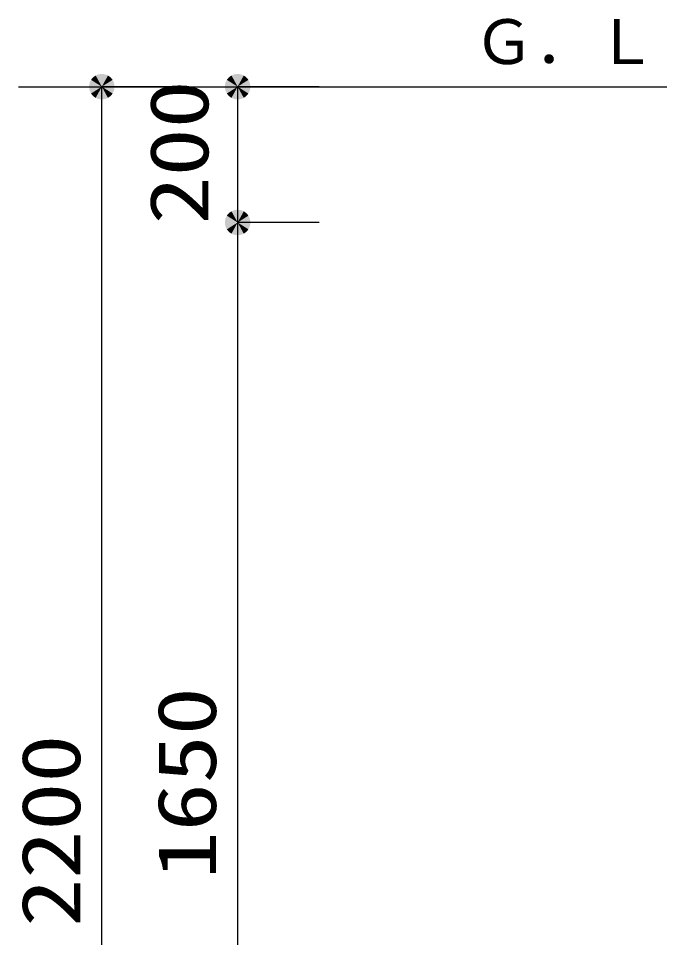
# Model space of a CAD drawing. Units: millimetres, scale not verified. Extents: x -8093 to 8093, y -5792 to 5792.
# Drawn here: x -2416 to -1472, y 1023 to 2376 of the extents above; entities that cross this region are included whole.
import ezdxf
from ezdxf.enums import TextEntityAlignment as Align

# ---------------------------------------------------------------- set-up
doc = ezdxf.new("R2010")
doc.units = ezdxf.units.MM
doc.header["$LTSCALE"] = 30
doc.layers.add('0-3_00クル-フ-1機器', color=5, linetype='Continuous', lineweight=25)
doc.layers.add('0-4_00クル-フ-6寸法', color=132, linetype='Continuous', lineweight=25)
doc.styles.add('ＭＳ ゴシック', font='')
doc.styles.get('ＭＳ ゴシック').set_extended_font_data('MS Gothic')

msp = doc.modelspace()

# ---------------------------------------------------------------- linework, layer by layer
at = {"layer": '0-3_00クル-フ-1機器', "color": 2}
msp.add_line((-2416.24, 2275.72), (990.45, 2275.72), dxfattribs=at)
at = {"layer": '0-4_00クル-フ-6寸法', "color": 4}
for p, q in [((-2173.36, 2275.72), (-2293.36, 2275.72)), ((-2293.36, 75.72), (-2293.36, 2275.72)), ((-1973.36, 2275.72), (-2093.36, 2275.72)), ((-2093.36, 2275.72), (-2093.36, 2075.72)), ((-1973.36, 2075.72), (-2093.36, 2075.72)), ((-1973.36, 2075.72), (-2093.36, 2075.72)), ((-2093.36, 2075.72), (-2093.36, 425.72))]:
    msp.add_line(p, q, dxfattribs=at)
at = {"layer": '0-4_00クル-フ-6寸法'}
for points in [[(-2293.36, 2275.72), (-2307.81, 2287.67), (-2306.2, 2289.39)], [(-2293.36, 2275.72), (-2306.2, 2289.39), (-2304.38, 2290.89)], [(-2293.36, 2275.72), (-2304.38, 2290.89), (-2302.4, 2292.15)], [(-2293.36, 2275.72), (-2302.4, 2292.15), (-2300.27, 2293.15)], [(-2293.36, 2275.72), (-2300.27, 2293.15), (-2298.03, 2293.88)], [(-2293.36, 2275.72), (-2298.03, 2293.88), (-2295.71, 2294.32)], [(-2293.36, 2275.72), (-2295.71, 2294.32), (-2293.36, 2294.47)], [(-2293.36, 2275.72), (-2293.36, 2294.47), (-2291.01, 2294.32)], [(-2293.36, 2275.72), (-2291.01, 2294.32), (-2288.7, 2293.88)], [(-2293.36, 2275.72), (-2288.7, 2293.88), (-2286.46, 2293.15)], [(-2293.36, 2275.72), (-2286.46, 2293.15), (-2284.33, 2292.15)], [(-2293.36, 2275.72), (-2284.33, 2292.15), (-2282.34, 2290.89)], [(-2293.36, 2275.72), (-2282.34, 2290.89), (-2280.53, 2289.39)], [(-2293.36, 2275.72), (-2280.53, 2289.39), (-2278.92, 2287.67)], [(-2093.36, 2275.72), (-2107.81, 2287.67), (-2106.2, 2289.39)], [(-2093.36, 2275.72), (-2106.2, 2289.39), (-2104.38, 2290.89)], [(-2093.36, 2275.72), (-2104.38, 2290.89), (-2102.4, 2292.15)], [(-2093.36, 2275.72), (-2102.4, 2292.15), (-2100.27, 2293.15)], [(-2093.36, 2275.72), (-2100.27, 2293.15), (-2098.03, 2293.88)], [(-2093.36, 2275.72), (-2098.03, 2293.88), (-2095.71, 2294.32)], [(-2093.36, 2275.72), (-2095.71, 2294.32), (-2093.36, 2294.47)], [(-2093.36, 2275.72), (-2093.36, 2294.47), (-2091.01, 2294.32)], [(-2093.36, 2275.72), (-2091.01, 2294.32), (-2088.7, 2293.88)], [(-2093.36, 2275.72), (-2088.7, 2293.88), (-2086.46, 2293.15)], [(-2093.36, 2275.72), (-2086.46, 2293.15), (-2084.33, 2292.15)], [(-2093.36, 2275.72), (-2084.33, 2292.15), (-2082.34, 2290.89)], [(-2093.36, 2275.72), (-2082.34, 2290.89), (-2080.53, 2289.39)], [(-2093.36, 2275.72), (-2080.53, 2289.39), (-2078.92, 2287.67)], [(-2293.36, 2275.72), (-2312.08, 2276.9), (-2311.78, 2279.23)], [(-2293.36, 2275.72), (-2312.08, 2274.54), (-2312.08, 2276.9)], [(-2293.36, 2275.72), (-2311.78, 2272.21), (-2312.08, 2274.54)], [(-2293.36, 2275.72), (-2311.78, 2279.23), (-2311.2, 2281.51)], [(-2293.36, 2275.72), (-2311.2, 2269.93), (-2311.78, 2272.21)], [(-2293.36, 2275.72), (-2311.2, 2281.51), (-2310.33, 2283.7)], [(-2293.36, 2275.72), (-2310.33, 2267.74), (-2311.2, 2269.93)], [(-2293.36, 2275.72), (-2310.33, 2283.7), (-2309.19, 2285.77)], [(-2293.36, 2275.72), (-2309.19, 2265.67), (-2310.33, 2267.74)], [(-2293.36, 2275.72), (-2309.19, 2285.77), (-2307.81, 2287.67)], [(-2293.36, 2275.72), (-2307.81, 2263.77), (-2309.19, 2265.67)], [(-2293.36, 2275.72), (-2306.2, 2262.05), (-2307.81, 2263.77)], [(-2293.36, 2275.72), (-2304.38, 2260.55), (-2306.2, 2262.05)], [(-2293.36, 2275.72), (-2302.4, 2259.29), (-2304.38, 2260.55)], [(-2293.36, 2275.72), (-2300.27, 2258.29), (-2302.4, 2259.29)], [(-2293.36, 2275.72), (-2298.03, 2257.56), (-2300.27, 2258.29)], [(-2293.36, 2275.72), (-2295.71, 2257.12), (-2298.03, 2257.56)], [(-2293.36, 2275.72), (-2293.36, 2256.97), (-2295.71, 2257.12)], [(-2293.36, 2275.72), (-2278.92, 2287.67), (-2277.53, 2285.77)], [(-2293.36, 2275.72), (-2277.53, 2285.77), (-2276.4, 2283.7)], [(-2293.36, 2275.72), (-2276.4, 2283.7), (-2275.53, 2281.51)], [(-2293.36, 2275.72), (-2275.53, 2281.51), (-2274.95, 2279.23)], [(-2293.36, 2275.72), (-2274.95, 2279.23), (-2274.65, 2276.9)], [(-2293.36, 2275.72), (-2274.65, 2276.9), (-2274.65, 2274.54)], [(-2293.36, 2275.72), (-2291.01, 2257.12), (-2293.36, 2256.97)], [(-2293.36, 2275.72), (-2288.7, 2257.56), (-2291.01, 2257.12)], [(-2293.36, 2275.72), (-2286.46, 2258.29), (-2288.7, 2257.56)], [(-2293.36, 2275.72), (-2284.33, 2259.29), (-2286.46, 2258.29)], [(-2293.36, 2275.72), (-2282.34, 2260.55), (-2284.33, 2259.29)], [(-2293.36, 2275.72), (-2280.53, 2262.05), (-2282.34, 2260.55)], [(-2293.36, 2275.72), (-2278.92, 2263.77), (-2280.53, 2262.05)], [(-2293.36, 2275.72), (-2277.53, 2265.67), (-2278.92, 2263.77)], [(-2293.36, 2275.72), (-2276.4, 2267.74), (-2277.53, 2265.67)], [(-2293.36, 2275.72), (-2275.53, 2269.93), (-2276.4, 2267.74)], [(-2293.36, 2275.72), (-2274.95, 2272.21), (-2275.53, 2269.93)], [(-2293.36, 2275.72), (-2274.65, 2274.54), (-2274.95, 2272.21)], [(-2093.36, 2275.72), (-2112.08, 2276.9), (-2111.78, 2279.23)], [(-2093.36, 2275.72), (-2112.08, 2274.54), (-2112.08, 2276.9)], [(-2093.36, 2275.72), (-2111.78, 2272.21), (-2112.08, 2274.54)], [(-2093.36, 2275.72), (-2111.78, 2279.23), (-2111.2, 2281.51)], [(-2093.36, 2275.72), (-2111.2, 2269.93), (-2111.78, 2272.21)], [(-2093.36, 2275.72), (-2111.2, 2281.51), (-2110.33, 2283.7)], [(-2093.36, 2275.72), (-2110.33, 2267.74), (-2111.2, 2269.93)], [(-2093.36, 2275.72), (-2110.33, 2283.7), (-2109.19, 2285.77)], [(-2093.36, 2275.72), (-2109.19, 2265.67), (-2110.33, 2267.74)], [(-2093.36, 2275.72), (-2109.19, 2285.77), (-2107.81, 2287.67)], [(-2093.36, 2275.72), (-2107.81, 2263.77), (-2109.19, 2265.67)], [(-2093.36, 2275.72), (-2106.2, 2262.05), (-2107.81, 2263.77)], [(-2093.36, 2275.72), (-2104.38, 2260.55), (-2106.2, 2262.05)], [(-2093.36, 2275.72), (-2102.4, 2259.29), (-2104.38, 2260.55)], [(-2093.36, 2275.72), (-2100.27, 2258.29), (-2102.4, 2259.29)], [(-2093.36, 2275.72), (-2098.03, 2257.56), (-2100.27, 2258.29)], [(-2093.36, 2275.72), (-2095.71, 2257.12), (-2098.03, 2257.56)], [(-2093.36, 2275.72), (-2093.36, 2256.97), (-2095.71, 2257.12)], [(-2093.36, 2275.72), (-2078.92, 2287.67), (-2077.53, 2285.77)], [(-2093.36, 2275.72), (-2077.53, 2285.77), (-2076.4, 2283.7)], [(-2093.36, 2275.72), (-2076.4, 2283.7), (-2075.53, 2281.51)], [(-2093.36, 2275.72), (-2075.53, 2281.51), (-2074.95, 2279.23)], [(-2093.36, 2275.72), (-2074.95, 2279.23), (-2074.65, 2276.9)], [(-2093.36, 2275.72), (-2074.65, 2276.9), (-2074.65, 2274.54)], [(-2093.36, 2275.72), (-2091.01, 2257.12), (-2093.36, 2256.97)], [(-2093.36, 2275.72), (-2088.7, 2257.56), (-2091.01, 2257.12)], [(-2093.36, 2275.72), (-2086.46, 2258.29), (-2088.7, 2257.56)], [(-2093.36, 2275.72), (-2084.33, 2259.29), (-2086.46, 2258.29)], [(-2093.36, 2275.72), (-2082.34, 2260.55), (-2084.33, 2259.29)], [(-2093.36, 2275.72), (-2080.53, 2262.05), (-2082.34, 2260.55)], [(-2093.36, 2275.72), (-2078.92, 2263.77), (-2080.53, 2262.05)], [(-2093.36, 2275.72), (-2077.53, 2265.67), (-2078.92, 2263.77)], [(-2093.36, 2275.72), (-2076.4, 2267.74), (-2077.53, 2265.67)], [(-2093.36, 2275.72), (-2075.53, 2269.93), (-2076.4, 2267.74)], [(-2093.36, 2275.72), (-2074.95, 2272.21), (-2075.53, 2269.93)], [(-2093.36, 2275.72), (-2074.65, 2274.54), (-2074.95, 2272.21)], [(-2093.36, 2075.72), (-2110.33, 2083.7), (-2109.19, 2085.77)], [(-2093.36, 2075.72), (-2110.33, 2083.7), (-2109.19, 2085.77)], [(-2093.36, 2075.72), (-2109.19, 2085.77), (-2107.81, 2087.67)], [(-2093.36, 2075.72), (-2109.19, 2085.77), (-2107.81, 2087.67)], [(-2093.36, 2075.72), (-2107.81, 2087.67), (-2106.2, 2089.39)], [(-2093.36, 2075.72), (-2107.81, 2087.67), (-2106.2, 2089.39)], [(-2093.36, 2075.72), (-2106.2, 2089.39), (-2104.38, 2090.89)], [(-2093.36, 2075.72), (-2106.2, 2089.39), (-2104.38, 2090.89)], [(-2093.36, 2075.72), (-2104.38, 2090.89), (-2102.4, 2092.15)], [(-2093.36, 2075.72), (-2104.38, 2090.89), (-2102.4, 2092.15)], [(-2093.36, 2075.72), (-2102.4, 2092.15), (-2100.27, 2093.15)], [(-2093.36, 2075.72), (-2102.4, 2092.15), (-2100.27, 2093.15)], [(-2093.36, 2075.72), (-2100.27, 2093.15), (-2098.03, 2093.88)], [(-2093.36, 2075.72), (-2100.27, 2093.15), (-2098.03, 2093.88)], [(-2093.36, 2075.72), (-2098.03, 2093.88), (-2095.71, 2094.32)], [(-2093.36, 2075.72), (-2098.03, 2093.88), (-2095.71, 2094.32)], [(-2093.36, 2075.72), (-2095.71, 2094.32), (-2093.36, 2094.47)], [(-2093.36, 2075.72), (-2095.71, 2094.32), (-2093.36, 2094.47)], [(-2093.36, 2075.72), (-2093.36, 2094.47), (-2091.01, 2094.32)], [(-2093.36, 2075.72), (-2093.36, 2094.47), (-2091.01, 2094.32)], [(-2093.36, 2075.72), (-2091.01, 2094.32), (-2088.7, 2093.88)], [(-2093.36, 2075.72), (-2091.01, 2094.32), (-2088.7, 2093.88)], [(-2093.36, 2075.72), (-2088.7, 2093.88), (-2086.46, 2093.15)], [(-2093.36, 2075.72), (-2088.7, 2093.88), (-2086.46, 2093.15)], [(-2093.36, 2075.72), (-2086.46, 2093.15), (-2084.33, 2092.15)], [(-2093.36, 2075.72), (-2086.46, 2093.15), (-2084.33, 2092.15)], [(-2093.36, 2075.72), (-2084.33, 2092.15), (-2082.34, 2090.89)], [(-2093.36, 2075.72), (-2084.33, 2092.15), (-2082.34, 2090.89)], [(-2093.36, 2075.72), (-2082.34, 2090.89), (-2080.53, 2089.39)], [(-2093.36, 2075.72), (-2082.34, 2090.89), (-2080.53, 2089.39)], [(-2093.36, 2075.72), (-2080.53, 2089.39), (-2078.92, 2087.67)], [(-2093.36, 2075.72), (-2080.53, 2089.39), (-2078.92, 2087.67)], [(-2093.36, 2075.72), (-2078.92, 2087.67), (-2077.53, 2085.77)], [(-2093.36, 2075.72), (-2078.92, 2087.67), (-2077.53, 2085.77)], [(-2093.36, 2075.72), (-2077.53, 2085.77), (-2076.4, 2083.7)], [(-2093.36, 2075.72), (-2077.53, 2085.77), (-2076.4, 2083.7)], [(-2093.36, 2075.72), (-2112.08, 2076.9), (-2111.78, 2079.23)], [(-2093.36, 2075.72), (-2112.08, 2076.9), (-2111.78, 2079.23)], [(-2093.36, 2075.72), (-2112.08, 2074.54), (-2112.08, 2076.9)], [(-2093.36, 2075.72), (-2112.08, 2074.54), (-2112.08, 2076.9)], [(-2093.36, 2075.72), (-2111.78, 2072.21), (-2112.08, 2074.54)], [(-2093.36, 2075.72), (-2111.78, 2072.21), (-2112.08, 2074.54)], [(-2093.36, 2075.72), (-2111.78, 2079.23), (-2111.2, 2081.51)], [(-2093.36, 2075.72), (-2111.78, 2079.23), (-2111.2, 2081.51)], [(-2093.36, 2075.72), (-2111.2, 2069.93), (-2111.78, 2072.21)], [(-2093.36, 2075.72), (-2111.2, 2069.93), (-2111.78, 2072.21)], [(-2093.36, 2075.72), (-2111.2, 2081.51), (-2110.33, 2083.7)], [(-2093.36, 2075.72), (-2111.2, 2081.51), (-2110.33, 2083.7)], [(-2093.36, 2075.72), (-2110.33, 2067.74), (-2111.2, 2069.93)], [(-2093.36, 2075.72), (-2110.33, 2067.74), (-2111.2, 2069.93)], [(-2093.36, 2075.72), (-2109.19, 2065.67), (-2110.33, 2067.74)], [(-2093.36, 2075.72), (-2109.19, 2065.67), (-2110.33, 2067.74)], [(-2093.36, 2075.72), (-2107.81, 2063.77), (-2109.19, 2065.67)], [(-2093.36, 2075.72), (-2107.81, 2063.77), (-2109.19, 2065.67)], [(-2093.36, 2075.72), (-2106.2, 2062.05), (-2107.81, 2063.77)], [(-2093.36, 2075.72), (-2106.2, 2062.05), (-2107.81, 2063.77)], [(-2093.36, 2075.72), (-2104.38, 2060.55), (-2106.2, 2062.05)], [(-2093.36, 2075.72), (-2104.38, 2060.55), (-2106.2, 2062.05)], [(-2093.36, 2075.72), (-2102.4, 2059.29), (-2104.38, 2060.55)], [(-2093.36, 2075.72), (-2102.4, 2059.29), (-2104.38, 2060.55)], [(-2093.36, 2075.72), (-2100.27, 2058.29), (-2102.4, 2059.29)], [(-2093.36, 2075.72), (-2100.27, 2058.29), (-2102.4, 2059.29)], [(-2093.36, 2075.72), (-2098.03, 2057.56), (-2100.27, 2058.29)], [(-2093.36, 2075.72), (-2098.03, 2057.56), (-2100.27, 2058.29)], [(-2093.36, 2075.72), (-2095.71, 2057.12), (-2098.03, 2057.56)], [(-2093.36, 2075.72), (-2095.71, 2057.12), (-2098.03, 2057.56)], [(-2093.36, 2075.72), (-2093.36, 2056.97), (-2095.71, 2057.12)], [(-2093.36, 2075.72), (-2093.36, 2056.97), (-2095.71, 2057.12)], [(-2093.36, 2075.72), (-2076.4, 2083.7), (-2075.53, 2081.51)], [(-2093.36, 2075.72), (-2076.4, 2083.7), (-2075.53, 2081.51)], [(-2093.36, 2075.72), (-2075.53, 2081.51), (-2074.95, 2079.23)], [(-2093.36, 2075.72), (-2075.53, 2081.51), (-2074.95, 2079.23)], [(-2093.36, 2075.72), (-2074.95, 2079.23), (-2074.65, 2076.9)], [(-2093.36, 2075.72), (-2074.95, 2079.23), (-2074.65, 2076.9)], [(-2093.36, 2075.72), (-2074.65, 2076.9), (-2074.65, 2074.54)], [(-2093.36, 2075.72), (-2074.65, 2076.9), (-2074.65, 2074.54)], [(-2093.36, 2075.72), (-2091.01, 2057.12), (-2093.36, 2056.97)], [(-2093.36, 2075.72), (-2088.7, 2057.56), (-2091.01, 2057.12)], [(-2093.36, 2075.72), (-2086.46, 2058.29), (-2088.7, 2057.56)], [(-2093.36, 2075.72), (-2084.33, 2059.29), (-2086.46, 2058.29)], [(-2093.36, 2075.72), (-2082.34, 2060.55), (-2084.33, 2059.29)], [(-2093.36, 2075.72), (-2080.53, 2062.05), (-2082.34, 2060.55)], [(-2093.36, 2075.72), (-2078.92, 2063.77), (-2080.53, 2062.05)], [(-2093.36, 2075.72), (-2077.53, 2065.67), (-2078.92, 2063.77)], [(-2093.36, 2075.72), (-2076.4, 2067.74), (-2077.53, 2065.67)], [(-2093.36, 2075.72), (-2075.53, 2069.93), (-2076.4, 2067.74)], [(-2093.36, 2075.72), (-2074.95, 2072.21), (-2075.53, 2069.93)], [(-2093.36, 2075.72), (-2074.65, 2074.54), (-2074.95, 2072.21)], [(-2093.36, 2075.72), (-2091.01, 2057.12), (-2093.36, 2056.97)], [(-2093.36, 2075.72), (-2088.7, 2057.56), (-2091.01, 2057.12)], [(-2093.36, 2075.72), (-2086.46, 2058.29), (-2088.7, 2057.56)], [(-2093.36, 2075.72), (-2084.33, 2059.29), (-2086.46, 2058.29)], [(-2093.36, 2075.72), (-2082.34, 2060.55), (-2084.33, 2059.29)], [(-2093.36, 2075.72), (-2080.53, 2062.05), (-2082.34, 2060.55)], [(-2093.36, 2075.72), (-2078.92, 2063.77), (-2080.53, 2062.05)], [(-2093.36, 2075.72), (-2077.53, 2065.67), (-2078.92, 2063.77)], [(-2093.36, 2075.72), (-2076.4, 2067.74), (-2077.53, 2065.67)], [(-2093.36, 2075.72), (-2075.53, 2069.93), (-2076.4, 2067.74)], [(-2093.36, 2075.72), (-2074.95, 2072.21), (-2075.53, 2069.93)], [(-2093.36, 2075.72), (-2074.65, 2074.54), (-2074.95, 2072.21)]]:
    msp.add_solid(points, dxfattribs=at)

# ---------------------------------------------------------------- texts
at = {"layer": '0-3_00クル-フ-1機器', "color": 4, "style": 'ＭＳ ゴシック'}
msp.add_text('Ｇ．Ｌ', height=65.98, dxfattribs=at).set_placement((-1746.22, 2289.27), align=Align.BOTTOM_LEFT)
at = {"layer": '0-4_00クル-フ-6寸法', "color": 3, "style": 'ＭＳ ゴシック', "width": 1.2}
for s, p in [('200', (-2110.46, 2072.86)), ('1650', (-2099.21, 1108.43)), ('2200', (-2299.21, 1038.58))]:
    msp.add_text(s, height=86.66, rotation=90, dxfattribs=at).set_placement(p, align=Align.BOTTOM_LEFT)

doc.saveas('drawing.dxf')
